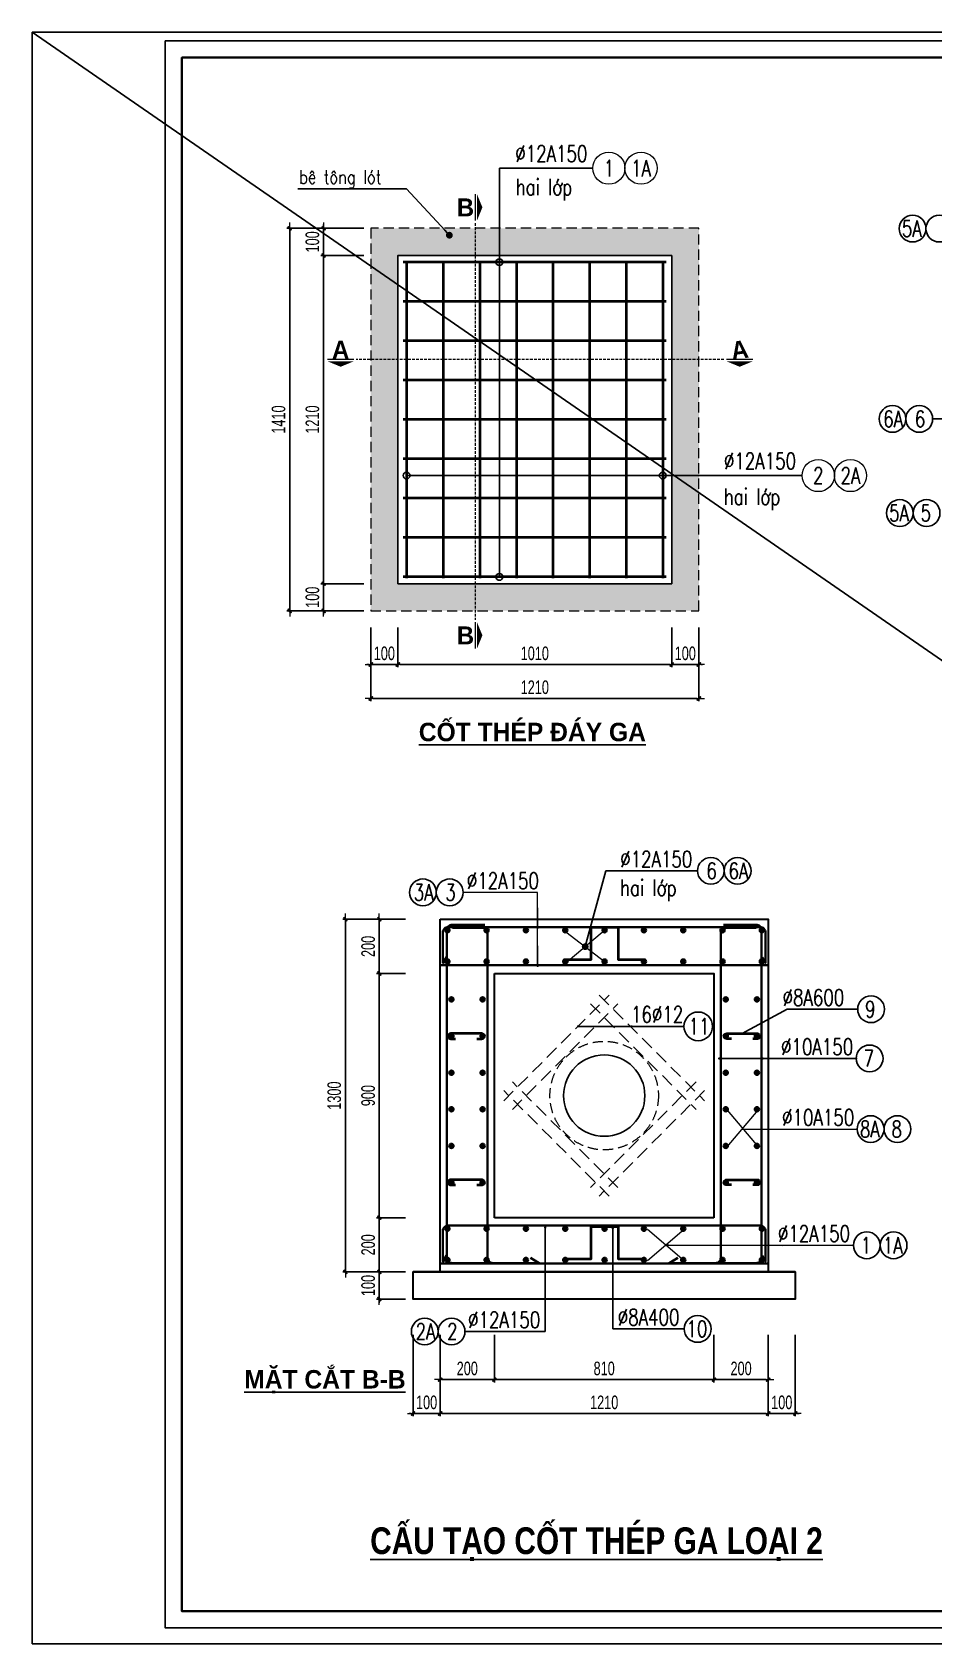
# Model space of a CAD drawing. Header units: inches. Extents: x 144032 to 217447, y 5454 to 57833.
# Drawn here: x 178594 to 181920, y 36795 to 42735 of the extents above; entities that cross this region are included whole.
import ezdxf
from ezdxf.enums import TextEntityAlignment as Align

# ---------------------------------------------------------------- set-up
doc = ezdxf.new("R2010")
doc.units = ezdxf.units.IN
doc.header["$MEASUREMENT"] = 0
doc.linetypes.add('DASHED', pattern=[0.75, 0.5, -0.25])
doc.linetypes.add('HIDDEN', pattern=[0.375, 0.25, -0.125])
for name, color, linetype, lineweight in [('2 - Text2', 2, 'Continuous', 20), ('LC Dim', 8, 'Continuous', 18), ('LC Hatch', 252, 'Continuous', 9), ('LC Khac', 4, 'Continuous', 9), ('LC MANH DUT', 35, 'HIDDEN', 5), ('LC Net dam 1', 30, 'Continuous', 30), ('LC Net dam2', 6, 'Continuous', 40), ('LC Net manh', 9, 'Continuous', 5), ('LC Net thay', 7, 'Continuous', 25), ('LC Text1', 3, 'Continuous', 20), ('LC Text2', 7, 'Continuous', 25), ('THEP', 1, 'Continuous', 35)]:
    doc.layers.add(name, color=color, linetype=linetype, lineweight=lineweight)
doc.layers.add('ENTTNTHIETKE1', color=2, linetype='Continuous')
doc.layers.add('KHUNGTEN', color=5, linetype='Continuous')
doc.layers.add('KCS_Plotter', color=11, linetype='Continuous', plot=False)
doc.styles.add('EG 1', font='')
doc.styles.add('HOATBIF', font='hoatbif.shx', dxfattribs={"width": 0.7})
doc.styles.add('LC 1', font='')
doc.styles.add('LC 3', font='vnsimli.shx', dxfattribs={"width": 0.75})
doc.styles.add('LC3', font='', dxfattribs={"width": 0.8})
doc.styles.get('EG 1').set_extended_font_data('.VnAvantH', bold=True)
doc.styles.get('LC 1').set_extended_font_data('.VnAvantH', bold=True)
doc.styles.get('LC3').set_extended_font_data('.VnArialH', bold=True)
doc.dimstyles.new('1-100(1-25)', dxfattribs={"dimscale": 25, "dimtxt": 2.5, "dimasz": 0.35, "dimexe": 0.5, "dimexo": 0, "dimgap": 0.8, "dimtad": 1, "dimdec": 0, "dimzin": 0, "dimdsep": 46, "dimtxsty": 'HOATBIF', "dimblk1": 'DOT', "dimblk2": 'DOT', "dimsah": 1, "dimcen": -1, "dimdle": 1, "dimclrd": 256, "dimclre": 256, "dimclrt": 4, "dimadec": 3, "dimazin": 2, "dimtfac": 0.333333, "dimtdec": 0, "dimtix": 1, "dimtmove": 2, "dimatfit": 3, "dimldrblk": 'DOT', "dimfxl": 1, "dimtvp": 0.833333, "dimtolj": 1, "dimtzin": 0, "dimarcsym": 0})

# ---------------------------------------------------------------- blocks, each defined once
blk = doc.blocks.new('DOT')
at = {"layer": 'LC Dim'}
blk.add_line((-3, 0), (3, 0), dxfattribs=at)
at = {"layer": 'LC Dim', "color": 4}
blk.add_line((-1, -1), (1, 1), dxfattribs=at)
blk.add_lwpolyline([(0.5, 1), (-1, -0.5), (-0.5, -1), (1, 0.5)], close=True, dxfattribs=at)
blk = doc.blocks.new('TIEUDE2')
at = {"layer": 'LC Text2', "color": 7, "style": 'LC 1'}
blk.add_attdef('%%UTIªU§Ò', text='', height=3.5, dxfattribs=at).set_placement((0, 0), align=Align.BOTTOM_CENTER)
blk.add_attdef('TL', text='', height=2.2, dxfattribs=at).set_placement((0, -1.8), align=Align.TOP_CENTER)
blk = doc.blocks.new('TIEUDE1')
at = {"layer": '2 - Text2', "color": 7, "style": 'EG 1'}
blk.add_attdef('TIªU§Ò', text='', height=5, dxfattribs=at).set_placement((0, 0), align=Align.BOTTOM_CENTER)
blk.add_attdef('TL', text='', height=3, dxfattribs=at).set_placement((0, -2), align=Align.TOP_CENTER)
blk = doc.blocks.new('*D188')
at = {"layer": 'Defpoints', "color": 0, "transparency": 16777216}
for p in [(179669, 42012.7), (179818, 42012.7), (179818, 41912.7)]:
    blk.add_point(p, dxfattribs=at)
at = {"layer": 'LC Dim', "lineweight": -2, "transparency": 16777216}
for p, q in [((179818, 42012.7), (179659, 42012.7)), ((179669, 42019.7), (179669, 42026.7)), ((179669, 41912.7), (179669, 42012.7)), ((179818, 41912.7), (179659, 41912.7)), ((179669, 41905.7), (179669, 41898.7))]:
    blk.add_line(p, q, dxfattribs=at)
at = {"layer": 'LC Dim', "lineweight": -2, "transparency": 16777216, "xscale": 7, "yscale": 7, "zscale": 7}
for p, rotation in [((179669, 42012.7), 270), ((179669, 41912.7), 90)]:
    blk.add_blockref('DOT', p, dxfattribs=dict(at, rotation=rotation))
at = {"layer": 'LC Dim', "color": 4, "transparency": 16777216, "insert": (179628, 41962.7), "char_height": 50, "attachment_point": 5, "rotation": 90, "style": 'HOATBIF'}
blk.add_mtext('\\A1;100', dxfattribs=at)
blk = doc.blocks.new('_Dot')
at = {"color": 0, "linetype": 'ByBlock', "lineweight": -2}
blk.add_line((-0.5, 0), (-1, 0), dxfattribs=at)
at = {"color": 0, "linetype": 'ByBlock', "const_width": 0.5}
blk.add_lwpolyline([(-0.25, 0, 1), (0.25, 0, 1)], format="xyb", close=True, dxfattribs=at)
blk = doc.blocks.new('*D189')
at = {"layer": 'Defpoints', "color": 0, "transparency": 16777216}
for p in [(179818, 41912.7), (179669, 40702.7), (179818, 40702.7)]:
    blk.add_point(p, dxfattribs=at)
at = {"layer": 'LC Dim', "lineweight": -2, "transparency": 16777216}
for p, q in [((179818, 41912.7), (179659, 41912.7)), ((179669, 41905.7), (179669, 40709.7)), ((179818, 40702.7), (179659, 40702.7))]:
    blk.add_line(p, q, dxfattribs=at)
at = {"layer": 'LC Dim', "lineweight": -2, "transparency": 16777216, "xscale": 7, "yscale": 7, "zscale": 7}
for p, rotation in [((179669, 41912.7), 90), ((179669, 40702.7), 270)]:
    blk.add_blockref('DOT', p, dxfattribs=dict(at, rotation=rotation))
at = {"layer": 'LC Dim', "color": 4, "transparency": 16777216, "insert": (179628, 41307.7), "char_height": 50, "attachment_point": 5, "rotation": 90, "style": 'HOATBIF'}
blk.add_mtext('\\A1;1210', dxfattribs=at)
blk = doc.blocks.new('*D190')
at = {"layer": 'Defpoints', "color": 0, "transparency": 16777216}
for p in [(179818, 40702.7), (179669, 40602.7), (179818, 40602.7)]:
    blk.add_point(p, dxfattribs=at)
at = {"layer": 'LC Dim', "lineweight": -2, "transparency": 16777216}
for p, q in [((179818, 40702.7), (179659, 40702.7)), ((179669, 40709.7), (179669, 40716.7)), ((179669, 40702.7), (179669, 40602.7)), ((179818, 40602.7), (179659, 40602.7)), ((179669, 40595.7), (179669, 40588.7))]:
    blk.add_line(p, q, dxfattribs=at)
at = {"layer": 'LC Dim', "lineweight": -2, "transparency": 16777216, "xscale": 7, "yscale": 7, "zscale": 7}
for p, rotation in [((179669, 40702.7), 270), ((179669, 40602.7), 90)]:
    blk.add_blockref('DOT', p, dxfattribs=dict(at, rotation=rotation))
at = {"layer": 'LC Dim', "color": 4, "transparency": 16777216, "insert": (179628, 40652.7), "char_height": 50, "attachment_point": 5, "rotation": 90, "style": 'HOATBIF'}
blk.add_mtext('\\A1;100', dxfattribs=at)
blk = doc.blocks.new('*D191')
at = {"layer": 'Defpoints', "color": 0, "transparency": 16777216}
for p in [(179544, 42012.7), (179818, 42012.7), (179818, 40602.7)]:
    blk.add_point(p, dxfattribs=at)
at = {"layer": 'LC Dim', "lineweight": -2, "transparency": 16777216}
for p, q in [((179818, 42012.7), (179534, 42012.7)), ((179544, 40609.7), (179544, 42005.7)), ((179818, 40602.7), (179534, 40602.7))]:
    blk.add_line(p, q, dxfattribs=at)
at = {"layer": 'LC Dim', "lineweight": -2, "transparency": 16777216, "xscale": 7, "yscale": 7, "zscale": 7}
for p, rotation in [((179544, 42012.7), 90), ((179544, 40602.7), 270)]:
    blk.add_blockref('DOT', p, dxfattribs=dict(at, rotation=rotation))
at = {"layer": 'LC Dim', "color": 4, "transparency": 16777216, "insert": (179503, 41307.7), "char_height": 50, "attachment_point": 5, "rotation": 90, "style": 'HOATBIF'}
blk.add_mtext('\\A1;1410', dxfattribs=at)
blk = doc.blocks.new('*D192')
at = {"layer": 'Defpoints', "color": 0, "transparency": 16777216}
for p in [(179843.1, 40540.7), (179943.1, 40540.7), (179943.1, 40404.7)]:
    blk.add_point(p, dxfattribs=at)
at = {"layer": 'LC Dim', "lineweight": -2, "transparency": 16777216}
for p, q in [((179843.1, 40540.7), (179843.1, 40394.7)), ((179943.1, 40540.7), (179943.1, 40394.7)), ((179836.1, 40404.7), (179829.1, 40404.7)), ((179843.1, 40404.7), (179943.1, 40404.7)), ((179950.1, 40404.7), (179957.1, 40404.7))]:
    blk.add_line(p, q, dxfattribs=at)
at = {"layer": 'LC Dim', "lineweight": -2, "transparency": 16777216, "xscale": 7, "yscale": 7, "zscale": 7}
blk.add_blockref('DOT', (179843.1, 40404.7), dxfattribs=at)
at = {"layer": 'LC Dim', "lineweight": -2, "transparency": 16777216, "xscale": 7, "yscale": 7, "zscale": 7, "rotation": 180}
blk.add_blockref('DOT', (179943.1, 40404.7), dxfattribs=at)
at = {"layer": 'LC Dim', "color": 4, "transparency": 16777216, "insert": (179893.1, 40445.7), "char_height": 50, "attachment_point": 5, "style": 'HOATBIF'}
blk.add_mtext('\\A1;100', dxfattribs=at)
blk = doc.blocks.new('*D193')
at = {"layer": 'Defpoints', "color": 0, "transparency": 16777216}
for p in [(179943.1, 40540.7), (180953.1, 40540.7), (180953.1, 40404.7)]:
    blk.add_point(p, dxfattribs=at)
at = {"layer": 'LC Dim', "lineweight": -2, "transparency": 16777216}
for p, q in [((179943.1, 40540.7), (179943.1, 40394.7)), ((180953.1, 40540.7), (180953.1, 40394.7)), ((179950.1, 40404.7), (180946.1, 40404.7))]:
    blk.add_line(p, q, dxfattribs=at)
at = {"layer": 'LC Dim', "lineweight": -2, "transparency": 16777216, "xscale": 7, "yscale": 7, "zscale": 7, "rotation": 180}
blk.add_blockref('DOT', (179943.1, 40404.7), dxfattribs=at)
at = {"layer": 'LC Dim', "lineweight": -2, "transparency": 16777216, "xscale": 7, "yscale": 7, "zscale": 7}
blk.add_blockref('DOT', (180953.1, 40404.7), dxfattribs=at)
at = {"layer": 'LC Dim', "color": 4, "transparency": 16777216, "insert": (180448.1, 40445.7), "char_height": 50, "attachment_point": 5, "style": 'HOATBIF'}
blk.add_mtext('\\A1;1010', dxfattribs=at)
blk = doc.blocks.new('*D194')
at = {"layer": 'Defpoints', "color": 0, "transparency": 16777216}
for p in [(180953.1, 40540.7), (181053.1, 40540.7), (181053.1, 40404.7)]:
    blk.add_point(p, dxfattribs=at)
at = {"layer": 'LC Dim', "lineweight": -2, "transparency": 16777216}
for p, q in [((180953.1, 40540.7), (180953.1, 40394.7)), ((181053.1, 40540.7), (181053.1, 40394.7)), ((180946.1, 40404.7), (180939.1, 40404.7)), ((180953.1, 40404.7), (181053.1, 40404.7)), ((181060.1, 40404.7), (181067.1, 40404.7))]:
    blk.add_line(p, q, dxfattribs=at)
at = {"layer": 'LC Dim', "lineweight": -2, "transparency": 16777216, "xscale": 7, "yscale": 7, "zscale": 7}
blk.add_blockref('DOT', (180953.1, 40404.7), dxfattribs=at)
at = {"layer": 'LC Dim', "lineweight": -2, "transparency": 16777216, "xscale": 7, "yscale": 7, "zscale": 7, "rotation": 180}
blk.add_blockref('DOT', (181053.1, 40404.7), dxfattribs=at)
at = {"layer": 'LC Dim', "color": 4, "transparency": 16777216, "insert": (181003.1, 40445.7), "char_height": 50, "attachment_point": 5, "style": 'HOATBIF'}
blk.add_mtext('\\A1;100', dxfattribs=at)
blk = doc.blocks.new('*D195')
at = {"layer": 'Defpoints', "color": 0, "transparency": 16777216}
for p in [(179843.1, 40540.7), (181053.1, 40540.7), (181053.1, 40279.7)]:
    blk.add_point(p, dxfattribs=at)
at = {"layer": 'LC Dim', "lineweight": -2, "transparency": 16777216}
for p, q in [((179843.1, 40540.7), (179843.1, 40269.7)), ((181053.1, 40540.7), (181053.1, 40269.7)), ((179850.1, 40279.7), (181046.1, 40279.7))]:
    blk.add_line(p, q, dxfattribs=at)
at = {"layer": 'LC Dim', "lineweight": -2, "transparency": 16777216, "xscale": 7, "yscale": 7, "zscale": 7, "rotation": 180}
blk.add_blockref('DOT', (179843.1, 40279.7), dxfattribs=at)
at = {"layer": 'LC Dim', "lineweight": -2, "transparency": 16777216, "xscale": 7, "yscale": 7, "zscale": 7}
blk.add_blockref('DOT', (181053.1, 40279.7), dxfattribs=at)
at = {"layer": 'LC Dim', "color": 4, "transparency": 16777216, "insert": (180448.1, 40320.7), "char_height": 50, "attachment_point": 5, "style": 'HOATBIF'}
blk.add_mtext('\\A1;1210', dxfattribs=at)
blk = doc.blocks.new('*U196')
at = {"layer": 'LC Khac', "color": 1, "ltscale": 2}
for p, q in [((0, 485), (0, 0)), ((0, -6872), (0, -7358))]:
    blk.add_line(p, q, dxfattribs=at)
for points in [[(134, 243, 0, 471, 0), (37, 243, 275, 275, 0)], [(134, -7115, 0, 471, 0), (37, -7115, 275, 275, 0)]]:
    blk.add_lwpolyline(points, format="xyseb", dxfattribs=at)
at = {"layer": 'LC MANH DUT', "ltscale": 200}
blk.add_line((0, -49), (0, -6828), dxfattribs=at)
at = {"ltscale": 2, "style": 'LC 1'}
for p in [(-179, 243), (-179, -7115)]:
    blk.add_attdef('LC', text='', height=330, dxfattribs=at).set_placement(p, align=Align.MIDDLE_CENTER)
blk = doc.blocks.new('*U6')
at = {"layer": 'THEP', "ltscale": 0.2}
blk.add_hatch(color=256, dxfattribs=at).paths.add_polyline_path([(0, -8, 1), (0, 8, 1)])
blk.add_circle((0, 0), 8, dxfattribs=at)
blk = doc.blocks.new('*U212')
at = {"layer": 'LC Hatch', "color": 0, "linetype": 'ByBlock', "lineweight": -2, "transparency": 16777216}
for p in [(0, 57.5), (0, -57.5)]:
    blk.add_blockref('*U6', p, dxfattribs=at)
blk = doc.blocks.new('*U213')
at = {"layer": 'LC Dim', "color": 0, "linetype": 'ByBlock', "lineweight": -2, "transparency": 16777216}
for p in [(0, 0), (145, 0), (290, 0), (435, 0), (580, 0), (725, 0), (870, 0), (1015, 0), (1160, 0)]:
    blk.add_blockref('*U212', p, dxfattribs=at)
blk = doc.blocks.new('*U214')
at = {"layer": 'LC Hatch', "color": 0, "linetype": 'ByBlock', "lineweight": -2, "transparency": 16777216}
for p in [(0, 57.5), (0, -57.5)]:
    blk.add_blockref('*U6', p, dxfattribs=at)
blk = doc.blocks.new('*U215')
at = {"layer": 'LC Dim', "color": 0, "linetype": 'ByBlock', "lineweight": -2, "transparency": 16777216}
for p in [(0, 0), (135, 0), (270, 0), (405, 0), (540, 0), (675, 0)]:
    blk.add_blockref('*U214', p, dxfattribs=at)
blk = doc.blocks.new('*U7')
at = {"layer": 'LC Net dam2', "ltscale": 0.2}
blk.add_lwpolyline([(-39.8, -9.5), (-56.7, -9.5, -1), (-56.7, 9.5), (56.7, 9.5, -1), (56.7, -9.5), (39.8, -9.5)], format="xyb", dxfattribs=at)
blk = doc.blocks.new('*U216')
at = {"layer": 'LC Hatch', "color": 0, "linetype": 'ByBlock', "lineweight": -2, "transparency": 16777216}
for p in [(0, 57.5), (0, -57.5)]:
    blk.add_blockref('*U6', p, dxfattribs=at)
blk = doc.blocks.new('*U217')
at = {"layer": 'LC Dim', "color": 0, "linetype": 'ByBlock', "lineweight": -2, "transparency": 16777216}
for p in [(0, 0), (135, 0), (270, 0), (405, 0), (540, 0), (675, 0)]:
    blk.add_blockref('*U216', p, dxfattribs=at)
blk = doc.blocks.new('*U218')
at = {"layer": 'LC Hatch', "color": 0, "linetype": 'ByBlock', "lineweight": -2, "transparency": 16777216}
for p in [(0, 57.5), (0, -57.5)]:
    blk.add_blockref('*U6', p, dxfattribs=at)
blk = doc.blocks.new('*U219')
at = {"layer": 'LC Dim', "color": 0, "linetype": 'ByBlock', "lineweight": -2, "transparency": 16777216}
for p in [(0, 0), (145, 0), (290, 0), (435, 0), (580, 0), (725, 0), (870, 0), (1015, 0), (1160, 0)]:
    blk.add_blockref('*U218', p, dxfattribs=at)
blk = doc.blocks.new('*U528')
at = {"layer": 'LC Khac', "color": 1, "ltscale": 2}
for p, q in [((0, 485), (0, 0)), ((0, -7403), (0, -7888))]:
    blk.add_line(p, q, dxfattribs=at)
for points in [[(134, 243, 0, 471, 0), (37, 243, 275, 275, 0)], [(134, -7645, 0, 471, 0), (37, -7645, 275, 275, 0)]]:
    blk.add_lwpolyline(points, format="xyseb", dxfattribs=at)
at = {"layer": 'LC MANH DUT', "ltscale": 200}
blk.add_line((0, -49), (0, -7359), dxfattribs=at)
at = {"ltscale": 2, "style": 'LC 1'}
for p in [(-179, 243), (-179, -7645)]:
    blk.add_attdef('LC', text='', height=330, dxfattribs=at).set_placement(p, align=Align.MIDDLE_CENTER)
blk = doc.blocks.new('*D530')
at = {"layer": 'Defpoints', "color": 0, "transparency": 16777216}
for p in [(179971.5, 39465.7), (179874.5, 39265.7), (179971.5, 39265.7)]:
    blk.add_point(p, dxfattribs=at)
at = {"layer": 'LC Dim', "lineweight": -2, "transparency": 16777216}
for p, q in [((179971.5, 39465.7), (179864.5, 39465.7)), ((179874.5, 39458.7), (179874.5, 39272.7)), ((179971.5, 39265.7), (179864.5, 39265.7))]:
    blk.add_line(p, q, dxfattribs=at)
at = {"layer": 'LC Dim', "lineweight": -2, "transparency": 16777216, "xscale": 7, "yscale": 7, "zscale": 7}
for p, rotation in [((179874.5, 39465.7), 90), ((179874.5, 39265.7), 270)]:
    blk.add_blockref('DOT', p, dxfattribs=dict(at, rotation=rotation))
at = {"layer": 'LC Dim', "color": 4, "transparency": 16777216, "insert": (179833.5, 39365.7), "char_height": 50, "attachment_point": 5, "rotation": 90, "style": 'HOATBIF'}
blk.add_mtext('\\A1;200', dxfattribs=at)
blk = doc.blocks.new('*D531')
at = {"layer": 'Defpoints', "color": 0, "transparency": 16777216}
for p in [(179971.5, 39265.7), (179874.5, 38365.7), (179971.5, 38365.7)]:
    blk.add_point(p, dxfattribs=at)
at = {"layer": 'LC Dim', "lineweight": -2, "transparency": 16777216}
for p, q in [((179971.5, 39265.7), (179864.5, 39265.7)), ((179874.5, 39258.7), (179874.5, 38372.7)), ((179971.5, 38365.7), (179864.5, 38365.7))]:
    blk.add_line(p, q, dxfattribs=at)
at = {"layer": 'LC Dim', "lineweight": -2, "transparency": 16777216, "xscale": 7, "yscale": 7, "zscale": 7}
for p, rotation in [((179874.5, 39265.7), 90), ((179874.5, 38365.7), 270)]:
    blk.add_blockref('DOT', p, dxfattribs=dict(at, rotation=rotation))
at = {"layer": 'LC Dim', "color": 4, "transparency": 16777216, "insert": (179833.5, 38815.7), "char_height": 50, "attachment_point": 5, "rotation": 90, "style": 'HOATBIF'}
blk.add_mtext('\\A1;900', dxfattribs=at)
blk = doc.blocks.new('*D532')
at = {"layer": 'Defpoints', "color": 0, "transparency": 16777216}
for p in [(179971.5, 38365.7), (179874.5, 38165.7), (179971.5, 38165.7)]:
    blk.add_point(p, dxfattribs=at)
at = {"layer": 'LC Dim', "lineweight": -2, "transparency": 16777216}
for p, q in [((179971.5, 38365.7), (179864.5, 38365.7)), ((179874.5, 38358.7), (179874.5, 38172.7)), ((179971.5, 38165.7), (179864.5, 38165.7))]:
    blk.add_line(p, q, dxfattribs=at)
at = {"layer": 'LC Dim', "lineweight": -2, "transparency": 16777216, "xscale": 7, "yscale": 7, "zscale": 7}
for p, rotation in [((179874.5, 38365.7), 90), ((179874.5, 38165.7), 270)]:
    blk.add_blockref('DOT', p, dxfattribs=dict(at, rotation=rotation))
at = {"layer": 'LC Dim', "color": 4, "transparency": 16777216, "insert": (179833.5, 38265.7), "char_height": 50, "attachment_point": 5, "rotation": 90, "style": 'HOATBIF'}
blk.add_mtext('\\A1;200', dxfattribs=at)
blk = doc.blocks.new('*D533')
at = {"layer": 'Defpoints', "color": 0, "transparency": 16777216}
for p in [(179971.5, 38165.7), (179874.5, 38065.7), (179971.5, 38065.7)]:
    blk.add_point(p, dxfattribs=at)
at = {"layer": 'LC Dim', "lineweight": -2, "transparency": 16777216}
for p, q in [((179971.5, 38165.7), (179864.5, 38165.7)), ((179874.5, 38172.7), (179874.5, 38179.7)), ((179874.5, 38165.7), (179874.5, 38065.7)), ((179971.5, 38065.7), (179864.5, 38065.7)), ((179874.5, 38058.7), (179874.5, 38051.7))]:
    blk.add_line(p, q, dxfattribs=at)
at = {"layer": 'LC Dim', "lineweight": -2, "transparency": 16777216, "xscale": 7, "yscale": 7, "zscale": 7}
for p, rotation in [((179874.5, 38165.7), 270), ((179874.5, 38065.7), 90)]:
    blk.add_blockref('DOT', p, dxfattribs=dict(at, rotation=rotation))
at = {"layer": 'LC Dim', "color": 4, "transparency": 16777216, "insert": (179833.5, 38115.7), "char_height": 50, "attachment_point": 5, "rotation": 90, "style": 'HOATBIF'}
blk.add_mtext('\\A1;100', dxfattribs=at)
blk = doc.blocks.new('*D534')
at = {"layer": 'Defpoints', "color": 0, "transparency": 16777216}
for p in [(179971.5, 39465.7), (179749.5, 38165.7), (179971.5, 38165.7)]:
    blk.add_point(p, dxfattribs=at)
at = {"layer": 'LC Dim', "lineweight": -2, "transparency": 16777216}
for p, q in [((179971.5, 39465.7), (179739.5, 39465.7)), ((179749.5, 39458.7), (179749.5, 38172.7)), ((179971.5, 38165.7), (179739.5, 38165.7))]:
    blk.add_line(p, q, dxfattribs=at)
at = {"layer": 'LC Dim', "lineweight": -2, "transparency": 16777216, "xscale": 7, "yscale": 7, "zscale": 7}
for p, rotation in [((179749.5, 39465.7), 90), ((179749.5, 38165.7), 270)]:
    blk.add_blockref('DOT', p, dxfattribs=dict(at, rotation=rotation))
at = {"layer": 'LC Dim', "color": 4, "transparency": 16777216, "insert": (179708.5, 38815.7), "char_height": 50, "attachment_point": 5, "rotation": 90, "style": 'HOATBIF'}
blk.add_mtext('\\A1;1300', dxfattribs=at)
blk = doc.blocks.new('*D535')
at = {"layer": 'Defpoints', "color": 0, "transparency": 16777216}
for p in [(180099, 37933.7), (180299, 37933.7), (180299, 37768.7)]:
    blk.add_point(p, dxfattribs=at)
at = {"layer": 'LC Dim', "lineweight": -2, "transparency": 16777216}
for p, q in [((180099, 37933.7), (180099, 37758.7)), ((180299, 37933.7), (180299, 37758.7)), ((180106, 37768.7), (180292, 37768.7))]:
    blk.add_line(p, q, dxfattribs=at)
at = {"layer": 'LC Dim', "lineweight": -2, "transparency": 16777216, "xscale": 7, "yscale": 7, "zscale": 7, "rotation": 180}
blk.add_blockref('DOT', (180099, 37768.7), dxfattribs=at)
at = {"layer": 'LC Dim', "lineweight": -2, "transparency": 16777216, "xscale": 7, "yscale": 7, "zscale": 7}
blk.add_blockref('DOT', (180299, 37768.7), dxfattribs=at)
at = {"layer": 'LC Dim', "color": 4, "transparency": 16777216, "insert": (180199, 37809.7), "char_height": 50, "attachment_point": 5, "style": 'HOATBIF'}
blk.add_mtext('\\A1;200', dxfattribs=at)
blk = doc.blocks.new('*D536')
at = {"layer": 'Defpoints', "color": 0, "transparency": 16777216}
for p in [(180299, 37933.7), (181109, 37933.7), (181109, 37768.7)]:
    blk.add_point(p, dxfattribs=at)
at = {"layer": 'LC Dim', "lineweight": -2, "transparency": 16777216}
for p, q in [((180299, 37933.7), (180299, 37758.7)), ((181109, 37933.7), (181109, 37758.7)), ((180306, 37768.7), (181102, 37768.7))]:
    blk.add_line(p, q, dxfattribs=at)
at = {"layer": 'LC Dim', "lineweight": -2, "transparency": 16777216, "xscale": 7, "yscale": 7, "zscale": 7, "rotation": 180}
blk.add_blockref('DOT', (180299, 37768.7), dxfattribs=at)
at = {"layer": 'LC Dim', "lineweight": -2, "transparency": 16777216, "xscale": 7, "yscale": 7, "zscale": 7}
blk.add_blockref('DOT', (181109, 37768.7), dxfattribs=at)
at = {"layer": 'LC Dim', "color": 4, "transparency": 16777216, "insert": (180704, 37809.7), "char_height": 50, "attachment_point": 5, "style": 'HOATBIF'}
blk.add_mtext('\\A1;810', dxfattribs=at)
blk = doc.blocks.new('*D537')
at = {"layer": 'Defpoints', "color": 0, "transparency": 16777216}
for p in [(181109, 37933.7), (181309, 37933.7), (181309, 37768.7)]:
    blk.add_point(p, dxfattribs=at)
at = {"layer": 'LC Dim', "lineweight": -2, "transparency": 16777216}
for p, q in [((181109, 37933.7), (181109, 37758.7)), ((181309, 37933.7), (181309, 37758.7)), ((181116, 37768.7), (181302, 37768.7))]:
    blk.add_line(p, q, dxfattribs=at)
at = {"layer": 'LC Dim', "lineweight": -2, "transparency": 16777216, "xscale": 7, "yscale": 7, "zscale": 7, "rotation": 180}
blk.add_blockref('DOT', (181109, 37768.7), dxfattribs=at)
at = {"layer": 'LC Dim', "lineweight": -2, "transparency": 16777216, "xscale": 7, "yscale": 7, "zscale": 7}
blk.add_blockref('DOT', (181309, 37768.7), dxfattribs=at)
at = {"layer": 'LC Dim', "color": 4, "transparency": 16777216, "insert": (181209, 37809.7), "char_height": 50, "attachment_point": 5, "style": 'HOATBIF'}
blk.add_mtext('\\A1;200', dxfattribs=at)
blk = doc.blocks.new('*D538')
at = {"layer": 'Defpoints', "color": 0, "transparency": 16777216}
for p in [(180099, 37933.7), (181309, 37933.7), (181309, 37643.7)]:
    blk.add_point(p, dxfattribs=at)
at = {"layer": 'LC Dim', "lineweight": -2, "transparency": 16777216}
for p, q in [((180099, 37933.7), (180099, 37633.7)), ((181309, 37933.7), (181309, 37633.7)), ((180106, 37643.7), (181302, 37643.7))]:
    blk.add_line(p, q, dxfattribs=at)
at = {"layer": 'LC Dim', "lineweight": -2, "transparency": 16777216, "xscale": 7, "yscale": 7, "zscale": 7, "rotation": 180}
blk.add_blockref('DOT', (180099, 37643.7), dxfattribs=at)
at = {"layer": 'LC Dim', "lineweight": -2, "transparency": 16777216, "xscale": 7, "yscale": 7, "zscale": 7}
blk.add_blockref('DOT', (181309, 37643.7), dxfattribs=at)
at = {"layer": 'LC Dim', "color": 4, "transparency": 16777216, "insert": (180704, 37684.7), "char_height": 50, "attachment_point": 5, "style": 'HOATBIF'}
blk.add_mtext('\\A1;1210', dxfattribs=at)
blk = doc.blocks.new('*D539')
at = {"layer": 'Defpoints', "color": 0, "transparency": 16777216}
for p in [(179999, 37933.7), (180099, 37933.7), (179999, 37643.7)]:
    blk.add_point(p, dxfattribs=at)
at = {"layer": 'LC Dim', "lineweight": -2, "transparency": 16777216}
for p, q in [((179999, 37933.7), (179999, 37633.7)), ((180099, 37933.7), (180099, 37633.7)), ((179992, 37643.7), (179985, 37643.7)), ((180099, 37643.7), (179999, 37643.7)), ((180106, 37643.7), (180113, 37643.7))]:
    blk.add_line(p, q, dxfattribs=at)
at = {"layer": 'LC Dim', "lineweight": -2, "transparency": 16777216, "xscale": 7, "yscale": 7, "zscale": 7}
blk.add_blockref('DOT', (179999, 37643.7), dxfattribs=at)
at = {"layer": 'LC Dim', "lineweight": -2, "transparency": 16777216, "xscale": 7, "yscale": 7, "zscale": 7, "rotation": 180}
blk.add_blockref('DOT', (180099, 37643.7), dxfattribs=at)
at = {"layer": 'LC Dim', "color": 4, "transparency": 16777216, "insert": (180049, 37684.7), "char_height": 50, "attachment_point": 5, "style": 'HOATBIF'}
blk.add_mtext('\\A1;100', dxfattribs=at)
blk = doc.blocks.new('*D540')
at = {"layer": 'Defpoints', "color": 0, "transparency": 16777216}
for p in [(181309, 37933.7), (181409, 37933.7), (181409, 37643.7)]:
    blk.add_point(p, dxfattribs=at)
at = {"layer": 'LC Dim', "lineweight": -2, "transparency": 16777216}
for p, q in [((181309, 37933.7), (181309, 37633.7)), ((181409, 37933.7), (181409, 37633.7)), ((181302, 37643.7), (181295, 37643.7)), ((181309, 37643.7), (181409, 37643.7)), ((181416, 37643.7), (181423, 37643.7))]:
    blk.add_line(p, q, dxfattribs=at)
at = {"layer": 'LC Dim', "lineweight": -2, "transparency": 16777216, "xscale": 7, "yscale": 7, "zscale": 7}
blk.add_blockref('DOT', (181309, 37643.7), dxfattribs=at)
at = {"layer": 'LC Dim', "lineweight": -2, "transparency": 16777216, "xscale": 7, "yscale": 7, "zscale": 7, "rotation": 180}
blk.add_blockref('DOT', (181409, 37643.7), dxfattribs=at)
at = {"layer": 'LC Dim', "color": 4, "transparency": 16777216, "insert": (181359, 37684.7), "char_height": 50, "attachment_point": 5, "style": 'HOATBIF'}
blk.add_mtext('\\A1;100', dxfattribs=at)
blk = doc.blocks.new('khung vpn')
at = {"layer": 'Defpoints'}
for p, q in [((52556.46, -4195.446), (52498.758, -4195.446)), ((52498.758, -4195.446), (52498.758, -4235.276)), ((52498.758, -4235.276), (52556.46, -4235.276))]:
    blk.add_line(p, q, dxfattribs=at)
at = {"layer": 'KHUNGTEN'}
blk.add_lwpolyline([(52556.243, -4234.885), (52502.048, -4234.885), (52502.048, -4195.662), (52556.243, -4195.662)], close=True, dxfattribs=at)
at = {"layer": 'THEP'}
blk.add_lwpolyline([(52555.832, -4234.474), (52502.459, -4234.474), (52502.459, -4196.073), (52555.832, -4196.073)], close=True, dxfattribs=at)

msp = doc.modelspace()

# ---------------------------------------------------------------- hatches: boundary and pattern name
at = {"layer": 'LC Hatch'}
h = msp.add_hatch(dxfattribs=at)
h.set_pattern_fill('AR-CONC', color=256, scale=3.75, style=0)
h.set_pattern_definition([(50, (-1796.888, 17690.159), (26.8972568, -2.353205), [2.8125, -30.9375]), (355, (-1796.888, 17690.16), (-5.203175, 28.207205), [2.25, -24.75]), (100.451444, (-1794.646, 17689.963), (21.6940818, 25.8539997), [2.390257, -26.292829]), (46.1842, (-1796.888, 17697.66), (40.02155, -6.206973), [4.21875, -46.40625]), (96.635635, (-1793.553, 17697.14), (35.049823, 36.5294475), [3.585388, -39.439266]), (351.184164, (-1796.888, 17697.66), (35.049823, 36.5294475), [3.375, -37.125]), (21, (-1793.138, 17695.784), (22.3840145, -15.0982084), [2.8125, -30.9375]), (326, (-1793.138, 17695.784), (9.124325, 27.1931267), [2.25, -24.75]), (71.451445, (-1791.272, 17694.526), (31.508339, 12.0949182), [2.390257, -26.292829]), (37.5, (-1796.888, 17690.159), (0.45599457, 12.4835195), [0, -24.45, 0, -25.125, 0, -24.84375]), (7.5, (-1796.888, 17690.159), (9.8651077, 14.7904392), [0, -14.325, 0, -23.8875, 0, -9.46875]), (327.5, (-1805.25, 17690.159), (20.01834136, -0.8458077), [0, -9.375, 0, -29.25, 0, -38.8125]), (317.5, (-1809, 17690.159), (21.8694814, 3.7539368), [0, -12.1875, 0, -19.425, 0, -27.5625])])
h.paths.add_polyline_path([(181053.1, 42012.7), (179843.1, 42012.7), (179843.1, 40602.7), (181053.1, 40602.7)])
h.paths.add_polyline_path([(180953.1, 41912.7), (180953.1, 40702.7), (179943.1, 40702.7), (179943.1, 41912.7)], flags=16)

# ---------------------------------------------------------------- linework, layer by layer
at = {"layer": 'KCS_Plotter'}
msp.add_line((178594.4, 42735.4), (187199.7, 36795.1), dxfattribs=at)
at = {"layer": 'LC Dim'}
for p, q in [((180458.6, 39564.8), (180183.7, 39564.8)), ((180458.6, 39294.1), (180458.6, 39564.8)), ((180562.5, 39304.7), (180705.5, 39425)), ((180562.5, 39419.7), (180705.5, 39310)), ((181210.4, 38692.2), (181637.4, 38692.2)), ((180863.5, 38323.3), (180998.5, 38208.3)), ((180863.5, 38208.3), (180998.5, 38323.3)), ((181222.7, 38263.9), (181623.2, 38263.9))]:
    msp.add_line(p, q, dxfattribs=at)
for points in [[(181157.2, 38761.7), (181272.2, 38626.7)], [(181157.2, 38626.7), (181272.2, 38761.7)]]:
    msp.add_lwpolyline(points, dxfattribs=at)
for centre in [(180721.3, 42234.2), (180839.9, 42234.2), (181493.8, 41101.2), (181612.4, 41101.2)]:
    msp.add_circle(centre, 59.3, dxfattribs=at)
at = {"layer": 'LC MANH DUT', "ltscale": 150}
msp.add_lwpolyline([(181053.1, 42012.7), (179843.1, 42012.7), (179843.1, 40602.7), (181053.1, 40602.7)], close=True, dxfattribs=at)
msp.add_circle((180704, 38815.7), 200, dxfattribs=at)
at = {"layer": 'LC Net dam 1'}
for p, q in [((180299, 38365.7), (180299, 39265.7)), ((181109, 38365.7), (180299, 38365.7))]:
    msp.add_line(p, q, dxfattribs=at)
for points in [[(180099, 38165.7), (180099, 39465.7)], [(180099, 39465.7), (181309, 39465.7), (181309, 38165.7)], [(180299, 39265.7), (181109, 39265.7), (181109, 38365.7)], [(181409, 38165.7), (179999, 38165.7), (181409, 38165.7), (181409, 38065.7), (179999, 38065.7), (179999, 38165.7)]]:
    msp.add_lwpolyline(points, dxfattribs=at)
at = {"layer": 'LC Net dam2'}
for p, q in [((180933.1, 41887.7), (179963.1, 41887.7)), ((179975.1, 41892.7), (179975.1, 40722.7)), ((180110.1, 41892.7), (180110.1, 40722.7)), ((180245.1, 41892.7), (180245.1, 40722.7)), ((180380.1, 41892.7), (180380.1, 40722.7)), ((180515.1, 41892.7), (180515.1, 40722.7)), ((180650.1, 41892.7), (180650.1, 40722.7)), ((180785.1, 41892.7), (180785.1, 40722.7)), ((180920.1, 41892.7), (180920.1, 40722.7)), ((180933.1, 41742.7), (179963.1, 41742.7)), ((180933.1, 41597.7), (179963.1, 41597.7)), ((180933.1, 41452.7), (179963.1, 41452.7)), ((180933.1, 41307.7), (179963.1, 41307.7)), ((180933.1, 41162.7), (179963.1, 41162.7)), ((180933.1, 41017.7), (179963.1, 41017.7)), ((180933.1, 40872.7), (179963.1, 40872.7)), ((180933.1, 40727.7), (179963.1, 40727.7))]:
    msp.add_line(p, q, dxfattribs=at)
at = {"layer": 'LC Net dam2', "linetype": 'DASHED', "lineweight": 25, "ltscale": 100}
for p, q in [((180333.5, 38796.9), (180722.7, 39186.2)), ((180365.3, 38765.1), (180754.6, 39154.4)), ((180653.4, 39154.4), (181042.7, 38765.1)), ((180685.3, 39186.2), (181074.5, 38796.9)), ((180754.6, 38477), (180365.3, 38866.2)), ((181042.7, 38866.2), (180653.4, 38477)), ((180722.7, 38445.1), (180333.5, 38834.4)), ((181074.5, 38834.4), (180685.3, 38445.1))]:
    msp.add_line(p, q, dxfattribs=at)
at = {"layer": 'LC Net dam2'}
for points in [[(180555.6, 39317.2), (180655.6, 39317.2), (180655.6, 39437.2), (180755.6, 39437.2), (180755.6, 39317.2), (180855.6, 39317.2)], [(180555.6, 38213.8), (180655.6, 38213.8), (180655.6, 38333.8), (180755.6, 38333.8), (180755.6, 38213.8), (180855.6, 38213.8)]]:
    msp.add_lwpolyline(points, dxfattribs=at)
at = {"layer": 'LC Net thay'}
msp.add_lwpolyline([(180953.1, 41912.7), (179943.1, 41912.7), (179943.1, 40702.7), (180953.1, 40702.7)], close=True, dxfattribs=at)
msp.add_circle((180704, 38815.7), 150, dxfattribs=at)
at = {"layer": 'LC Text2', "linetype": 'ByBlock'}
for centre in [(181841.4, 42011.7), (181940.2, 42011.7), (181767.3, 41310.2), (181866.1, 41310.2), (181794.3, 40963.2), (181893.1, 40963.2), (181097.4, 39644.3), (181196.2, 39644.3), (180035.5, 39564.8), (180134.3, 39564.8), (181688.4, 39134.2), (181683, 38952.7), (181686.8, 38692.2), (181785.5, 38692.2), (181672.6, 38263.9), (181771.4, 38263.9), (180042.3, 37946.2), (180141.1, 37946.2), (181048.8, 37955.7)]:
    msp.add_circle(centre, 49.4, dxfattribs=at)
at = {"layer": 'LC Text2', "ltscale": 100}
msp.add_circle((181050.8, 39071), 52.8, dxfattribs=at)
at = {"layer": 'THEP', "ltscale": 0.2}
for p, q in [((180099, 39296.9), (181309, 39296.9)), ((180099, 38196.9), (181309, 38196.9))]:
    msp.add_line(p, q, dxfattribs=at)
for points in [[(180264, 39445.7), (180144, 39445.7, 0.414214), (180124, 39425.7), (180124, 38218.3, 0.414214), (180144, 38198.3), (180464, 38198.3), (180432.5, 38217.2)], [(181144, 39445.7), (181264, 39445.7, -0.414214), (181284, 39425.7), (181284, 38218.3, -0.414214), (181264, 38198.3), (180944, 38198.3), (180975.5, 38217.2)], [(181286.7, 39326.2), (181298.8, 39303.9), (181298.8, 39417.2, 0.414214), (181278.8, 39437.2), (180129.1, 39437.2, 0.414214), (180109.1, 39417.2), (180109.1, 39303.9), (180122.5, 39326.2)], [(180144, 39434), (180254, 39434, -0.414214), (180274, 39414), (180274, 38218.3, 0.414214), (180294, 38198.3)], [(181264, 39434), (181154, 39434, 0.414214), (181134, 39414), (181134, 38218.3, -0.414214), (181114, 38198.3)], [(181286.7, 38226.2), (181298.8, 38203.9), (181298.8, 38317.2, 0.414214), (181278.8, 38337.2), (180129.1, 38337.2, 0.414214), (180109.1, 38317.2), (180109.1, 38203.9), (180122.5, 38226.2)]]:
    msp.add_lwpolyline(points, format="xyb", dxfattribs=at)

# ---------------------------------------------------------------- block references
at = {"layer": 'ENTTNTHIETKE1', "color": 6, "xscale": 149.1374645994381, "yscale": 149.1374645994381, "zscale": 149.1374645994381}
msp.add_blockref('khung vpn', (-7650937.3, 668433.5), dxfattribs=at)
at = {"layer": 'LC Dim'}
for name, p in [('*U219', (180125.5, 39367.5)), ('*U213', (180125.5, 38267.5))]:
    msp.add_blockref(name, p, dxfattribs=at)
at = {"layer": 'LC Dim', "rotation": 90}
msp.add_blockref('*U215', (180198.2, 38495.2), dxfattribs=at)
at = {"layer": 'LC Dim', "xscale": -1, "rotation": 270}
msp.add_blockref('*U217', (181209.8, 38495.2), dxfattribs=at)
at = {"layer": 'LC Dim', "color": 0, "linetype": 'ByBlock', "lineweight": -2, "transparency": 16777216, "xscale": -1}
for p in [(180195, 39034.6), (180195, 38496.1)]:
    msp.add_blockref('*U7', p, dxfattribs=at)
at = {"layer": 'LC Dim', "color": 0, "linetype": 'ByBlock', "lineweight": -2, "transparency": 16777216}
for p in [(181213, 39034.6), (181213, 38496.1)]:
    msp.add_blockref('*U7', p, dxfattribs=at)
at = {"layer": 'LC Net manh'}
ref = msp.add_blockref('*U528', (180228.1, 42041.2, 0), dxfattribs=dict(at, xscale=0.2000062016392883, yscale=0.2000062016392883, zscale=0.2000062016392883, rotation=359.999216292062))
ref.add_attrib('LC', 'b', dxfattribs={"layer": '0', "ltscale": 2, "height": 66, "style": 'LC 1'}).set_placement((180192.4, 40512, 0), align=Align.MIDDLE_CENTER)
ref.add_attrib('LC', 'b', dxfattribs={"layer": '0', "ltscale": 2, "height": 66, "style": 'LC 1'}).set_placement((180192.4, 42089.7, 0), align=Align.MIDDLE_CENTER)
ref = msp.add_blockref('*U196', (181155.1, 41529.2, 0), dxfattribs=dict(at, xscale=0.2000062016392883, yscale=0.2000062016392883, zscale=0.2000062016392883, rotation=269.999216292062))
ref.add_attrib('LC', 'A', dxfattribs={"layer": '0', "ltscale": 2, "height": 66, "style": 'LC 1'}).set_placement((179732, 41564.9, 0), align=Align.MIDDLE_CENTER)
ref.add_attrib('LC', 'A', dxfattribs={"layer": '0', "ltscale": 2, "height": 66, "rotation": 8, "style": 'LC 1'}).set_placement((181203.6, 41564.9, 0), align=Align.MIDDLE_CENTER)
at = {"layer": 'LC Text2'}
ref = msp.add_blockref('TIEUDE2', (180439, 40101.7, 0), dxfattribs=dict(at, xscale=20.00062016392256, yscale=20.00062016392256, zscale=20.00062016392256, rotation=359.999216292062))
ref.add_attrib('%%UTIªU§Ò', '%%Ucèt thÐp ®¸y ga', dxfattribs={"color": 7, "height": 67.925, "rotation": 359.99922, "style": 'LC 1'}).set_placement((180439, 40101.7), align=Align.BOTTOM_CENTER)
ref = msp.add_blockref('TIEUDE2', (179674, 37715.7, 0), dxfattribs=dict(at, xscale=20.00062016392256, yscale=20.00062016392256, zscale=20.00062016392256, rotation=359.999216292062))
ref.add_attrib('%%UTIªU§Ò', '%%UmÆt c¾t b-b', dxfattribs={"color": 7, "height": 67.925, "rotation": 359.99922, "style": 'LC 1'}).set_placement((179674, 37715.7), align=Align.BOTTOM_CENTER)
ref = msp.add_blockref('TIEUDE1', (180675.5, 37096.2, 0), dxfattribs=dict(at, xscale=20.00062016392256, yscale=20.00062016392256, zscale=20.00062016392256, rotation=359.999216292062))
ref.add_attrib('TIªU§Ò', '%%UcÊu t¹o cèt thÐp ga lo¹i 2', dxfattribs={"color": 7, "height": 98.491, "rotation": 359.99922, "style": 'LC3', "width": 0.8}).set_placement((180675.5, 37096.2), align=Align.BOTTOM_CENTER)

# ---------------------------------------------------------------- texts
at = {"layer": 'LC Text1', "color": 3, "style": 'LC 3', "width": 0.8}
msp.add_text('bª t«ng lãt', height=50.002, rotation=359.99922, dxfattribs=at).set_placement((179578.6, 42176.7))
at = {"layer": 'LC Text2', "linetype": 'ByBlock', "style": 'LC 3', "width": 0.75}
for s, p in [('%%C12A150', (180376, 42257.9)), ('hai líp', (180377.8, 42134.8)), ('%%C12A150', (181145.5, 41124.9)), ('hai líp', (181145.5, 40993.4)), ('%%C12A150', (180762.9, 39657.3)), ('%%C12A150', (180197.3, 39577.8)), ('hai líp', (180762.9, 39551.9)), ('%%C8A600', (181361.8, 39147.2)), ('%%C10A150', (181356.4, 38965.7)), ('%%C10A150', (181360.2, 38705.2)), ('%%C12A150', (181344.7, 38277)), ('%%C12A150', (180202, 37959.2)), ('%%C8A400', (180754.1, 37968.7))]:
    msp.add_text(s, height=60, dxfattribs=at).set_placement(p)
for s, p in [('1', (180721.3, 42234.2)), ('1A', (180839.9, 42234.2)), ('5A', (181838.6, 42011.7)), ('6A', (181770.1, 41310.2)), ('6', (181868.9, 41310.2)), ('2', (181493.8, 41101.2)), ('2A', (181612.4, 41101.2)), ('5A', (181791.5, 40963.2)), ('5', (181890.3, 40963.2)), ('6', (181100.2, 39644.3)), ('6A', (181199, 39644.3)), ('3A', (180038.3, 39564.8)), ('3', (180137.1, 39564.8)), ('9', (181685.6, 39134.2)), ('7', (181680.2, 38952.7)), ('8A', (181684, 38692.2)), ('8', (181782.8, 38692.2)), ('1', (181669.8, 38263.9)), ('1A', (181768.6, 38263.9)), ('2A', (180045.1, 37946.2)), ('2', (180143.9, 37946.2)), ('10', (181046, 37955.7))]:
    msp.add_text(s, height=60, dxfattribs=at).set_placement(p, align=Align.MIDDLE_CENTER)
at = {"layer": 'LC Text2', "ltscale": 100, "style": 'LC 3', "width": 0.75}
msp.add_text('16%%C12', height=60, dxfattribs=at).set_placement((180802.8, 39084.9))
msp.add_text('11', height=60, dxfattribs=at).set_placement((181053.8, 39071), align=Align.MIDDLE_CENTER)

# ---------------------------------------------------------------- dimensions: what is measured, and where the dimension line sits
at = {"layer": 'LC Dim'}
for base, p1, p2, picture, middle in [((179544, 42012.7), (179818, 40602.7), (179818, 42012.7), '*D191', (179503, 41307.7)), ((179669, 42012.7), (179818, 41912.7), (179818, 42012.7), '*D188', (179628, 41962.7)), ((179669, 40702.7), (179818, 41912.7), (179818, 40702.7), '*D189', (179628, 41307.7)), ((179669, 40602.7), (179818, 40702.7), (179818, 40602.7), '*D190', (179628, 40652.7)), ((179749.5, 38165.7), (179971.5, 39465.7), (179971.5, 38165.7), '*D534', (179708.5, 38815.7)), ((179874.5, 39265.7), (179971.5, 39465.7), (179971.5, 39265.7), '*D530', (179833.5, 39365.7)), ((179874.5, 38365.7), (179971.5, 39265.7), (179971.5, 38365.7), '*D531', (179833.5, 38815.7)), ((179874.5, 38165.7), (179971.5, 38365.7), (179971.5, 38165.7), '*D532', (179833.5, 38265.7)), ((179874.5, 38065.7), (179971.5, 38165.7), (179971.5, 38065.7), '*D533', (179833.5, 38115.7))]:
    dim = msp.add_linear_dim(base=base, p1=p1, p2=p2, angle=90, dimstyle='1-100(1-25)', override={"dimscale": 20}, dxfattribs=at)
    dim.commit()
    dim.dimension.update_dxf_attribs({"geometry": picture, "text_midpoint": middle})
for base, p1, p2, picture, middle in [((179943.1, 40404.7), (179843.1, 40540.7), (179943.1, 40540.7), '*D192', (179893.1, 40445.7)), ((181053.1, 40279.7), (179843.1, 40540.7), (181053.1, 40540.7), '*D195', (180448.1, 40320.7)), ((180953.1, 40404.7), (179943.1, 40540.7), (180953.1, 40540.7), '*D193', (180448.1, 40445.7)), ((181053.1, 40404.7), (180953.1, 40540.7), (181053.1, 40540.7), '*D194', (181003.1, 40445.7)), ((179999, 37643.7), (180099, 37933.7), (179999, 37933.7), '*D539', (180049, 37684.7)), ((180299, 37768.7), (180099, 37933.7), (180299, 37933.7), '*D535', (180199, 37809.7)), ((181309, 37643.7), (180099, 37933.7), (181309, 37933.7), '*D538', (180704, 37684.7)), ((181109, 37768.7), (180299, 37933.7), (181109, 37933.7), '*D536', (180704, 37809.7)), ((181309, 37768.7), (181109, 37933.7), (181309, 37933.7), '*D537', (181209, 37809.7)), ((181409, 37643.7), (181309, 37933.7), (181409, 37933.7), '*D540', (181359, 37684.7))]:
    dim = msp.add_linear_dim(base=base, p1=p1, p2=p2, dimstyle='1-100(1-25)', override={"dimscale": 20}, dxfattribs=at)
    dim.commit()
    dim.dimension.update_dxf_attribs({"geometry": picture, "text_midpoint": middle})

# ---------------------------------------------------------------- leaders
for points, override in [([(180317.5, 40727.7), (180317.5, 42234.2), (180662, 42234.2)], {"dimasz": 1, "dimtad": 0, "dimldrblk": 'DotBlank', "dimfxl": 2, "dimarcsym": 1}), ([(180317.5, 41887.7), (180317.5, 42234.2), (180662, 42234.2)], {"dimasz": 1, "dimtad": 0, "dimldrblk": 'DotBlank', "dimfxl": 2, "dimarcsym": 1}), ([(182358, 41235.2), (182232.5, 41310.2), (181915.5, 41310.2)], {"dimasz": 1, "dimgap": 0.8, "dimtad": 0}), ([(179975.1, 41101.2), (181434.5, 41101.2)], {"dimasz": 1, "dimtad": 0, "dimldrblk": 'DotBlank', "dimfxl": 2, "dimarcsym": 1}), ([(180920.1, 41101.2), (181434.5, 41101.2)], {"dimasz": 1, "dimtad": 0, "dimldrblk": 'DotBlank', "dimfxl": 2, "dimarcsym": 1}), ([(180634, 39364.8), (180709.5, 39644.3), (181048, 39644.3)], {"dimasz": 1, "dimgap": 0.8, "dimtad": 0}), ([(180458.6, 39434.4), (180458.6, 39508)], {"dimtad": 0}), ([(180458.6, 39294.2), (180458.6, 39367.7)], {"dimtad": 0}), ([(181213, 39044.2), (181379, 39134.2), (181639, 39134.2)], {"dimtad": 0}), ([(180607.5, 39071), (180762.3, 39071), (180998.1, 39071)], {"dimscale": 24}), ([(180804.5, 39071), (180998.1, 39071)], {"dimscale": 24}), ([(181128.5, 38952.7), (181637.2, 38952.7)], {"dimtad": 0}), ([(181288.5, 38952.7), (181623.1, 38952.7)], {"dimtad": 0}), ([(180486.8, 38329.6), (180486.8, 37946.2), (180190.5, 37946.2)], {"dimtad": 0}), ([(180735.7, 38326.9), (180735.7, 37955.7), (180999.4, 37955.7)], {"dimtad": 0}), ([(180933.4, 38264.2), (181363.3, 38263.8), (181623.2, 38263.9)], {"dimgap": 0.8, "dimtad": 0}), ([(180486.8, 38196.9), (180486.8, 38057.2)], {"dimtad": 0})]:
    msp.add_leader(points, dimstyle='1-100(1-25)', override=override, dxfattribs=at)
at = {"layer": 'LC Dim', "color": 3}
msp.add_leader([(180133, 41987.2), (179974.5, 42158.2), (179574.4, 42158.2)], dimstyle='1-100(1-25)', override={"dimasz": 1, "dimtad": 0}, dxfattribs=at)

doc.saveas('drawing.dxf')
